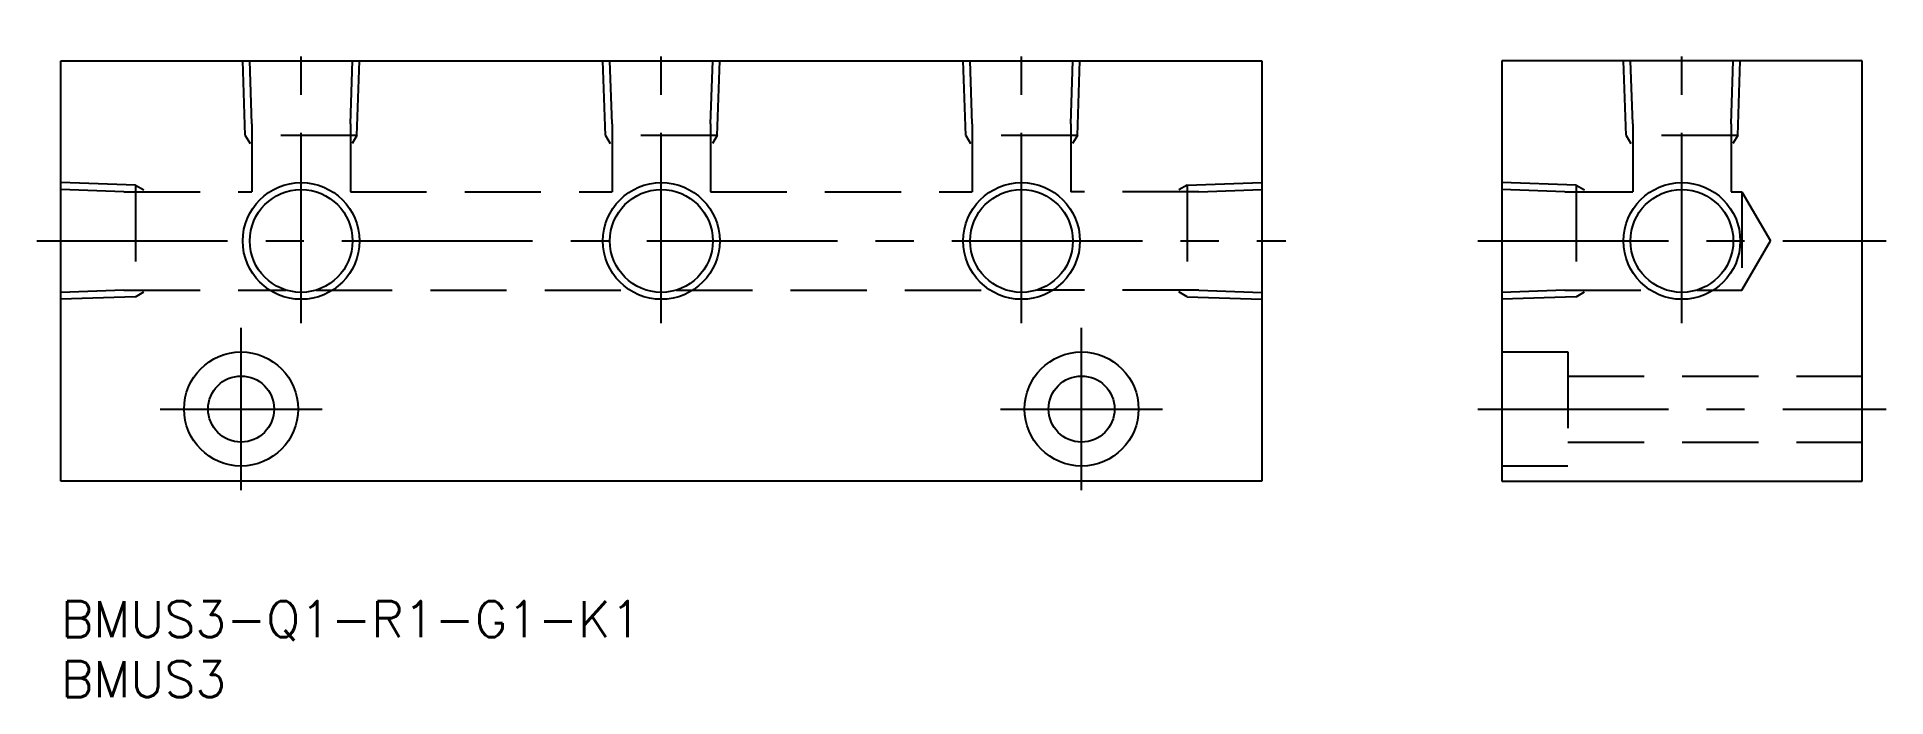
# Model space of a CAD drawing. Extents: x -2 to 152, y -8 to 47.
import ezdxf

# ---------------------------------------------------------------- set-up
doc = ezdxf.new("R2010")
doc.units = 0
doc.header["$LTSCALE"] = 0.5
doc.linetypes.add('CENTER', pattern=[50.8, 31.75, -6.35, 6.35, -6.35])
doc.linetypes.add('DASHED', pattern=[19.05, 12.7, -6.35])
for name, color, linetype in [('MSM_CENTER', 1, 'CENTER'), ('MSM_CONTINUOUS', 7, 'CONTINUOUS'), ('MSM_DASHED', 4, 'DASHED'), ('MSM_NARROW', 5, 'CONTINUOUS'), ('MSM_PART_NUMBER', 7, 'CONTINUOUS')]:
    doc.layers.add(name, color=color, linetype=linetype)
doc.styles.get("Standard").update_dxf_attribs({"font": 'txt.shx', "height": 3, "bigfont": 'bigfont.shx'})

# ---------------------------------------------------------------- blocks, each defined once
blk = doc.blocks.new('*U5')
at = {"layer": 'MSM_PART_NUMBER'}
blk.add_text('BMUS3-Q1-R1-G1-K1', height=3, dxfattribs=at).set_placement((0, -3))
blk = doc.blocks.new('*U6')
at = {"layer": 'MSM_PART_NUMBER'}
blk.add_text('BMUS3', height=3, dxfattribs=at).set_placement((0, -8))

msp = doc.modelspace()

# ---------------------------------------------------------------- linework, layer by layer
at = {"layer": 'MSM_CENTER'}
for p, q in [((20, 23.14), (20, 47)), ((50, 23.14), (50, 47)), ((80, 23.14), (80, 47)), ((135, 23.14), (135, 47)), ((-2, 30), (102, 30)), ((118, 30), (152, 30)), ((15, 9.25), (15, 22.75)), ((85, 9.25), (85, 22.75)), ((8.25, 16), (21.75, 16)), ((78.25, 16), (91.75, 16)), ((118, 16), (152, 16))]:
    msp.add_line(p, q, dxfattribs=at)
at = {"layer": 'MSM_CONTINUOUS'}
for p, q in [((0, 10), (0, 45)), ((0, 45), (100, 45)), ((100, 45), (100, 10)), ((150, 45), (120, 45)), ((120, 45), (120, 10)), ((150, 10), (150, 45)), ((100, 10), (0, 10)), ((120, 10), (150, 10))]:
    msp.add_line(p, q, dxfattribs=at)
for centre, radius in [((20, 30), 4.28), ((50, 30), 4.28), ((80, 30), 4.28), ((135, 30), 4.28), ((15, 16), 4.75), ((85, 16), 4.75), ((15, 16), 2.75), ((85, 16), 2.75)]:
    msp.add_circle(centre, radius, dxfattribs=at)
at = {"layer": 'MSM_DASHED'}
for p, q in [((15.35, 38.8), (15.14, 45)), ((15.9, 39.76), (15.72, 45)), ((24.1, 39.76), (24.28, 45)), ((24.65, 38.8), (24.86, 45)), ((45.35, 38.8), (45.14, 45)), ((45.9, 39.76), (45.72, 45)), ((54.1, 39.76), (54.28, 45)), ((54.65, 38.8), (54.86, 45)), ((75.35, 38.8), (75.14, 45)), ((75.9, 39.76), (75.72, 45)), ((84.1, 39.76), (84.28, 45)), ((84.65, 38.8), (84.86, 45)), ((130.35, 38.8), (130.14, 45)), ((130.9, 39.76), (130.72, 45)), ((139.1, 39.76), (139.28, 45)), ((139.65, 38.8), (139.86, 45)), ((24.65, 38.8), (15.35, 38.8)), ((15.35, 38.8), (15.75, 38.11)), ((15.9, 39.76), (15.9, 34.1)), ((24.1, 39.76), (24.1, 34.1)), ((24.65, 38.8), (24.25, 38.11)), ((54.65, 38.8), (45.35, 38.8)), ((45.35, 38.8), (45.75, 38.11)), ((45.9, 39.76), (45.9, 34.1)), ((54.1, 39.76), (54.1, 34.1)), ((54.65, 38.8), (54.25, 38.11)), ((84.65, 38.8), (75.35, 38.8)), ((75.35, 38.8), (75.75, 38.11)), ((75.9, 39.76), (75.9, 34.1)), ((84.1, 39.76), (84.1, 34.1)), ((84.65, 38.8), (84.25, 38.11)), ((139.65, 38.8), (130.35, 38.8)), ((130.35, 38.8), (130.75, 38.11)), ((130.9, 39.76), (130.9, 34.1)), ((139.1, 39.76), (139.1, 34.1)), ((139.65, 38.8), (139.25, 38.11)), ((6.2, 34.65), (0, 34.86)), ((5.24, 34.1), (0, 34.28)), ((5.24, 34.1), (15.9, 34.1)), ((6.2, 34.65), (6.2, 25.35)), ((6.2, 34.65), (6.89, 34.25)), ((24.1, 34.1), (45.9, 34.1)), ((54.1, 34.1), (75.9, 34.1)), ((94.76, 34.1), (84.1, 34.1)), ((93.8, 34.65), (93.11, 34.25)), ((93.8, 34.65), (100, 34.86)), ((93.8, 34.65), (93.8, 25.35)), ((94.76, 34.1), (100, 34.28)), ((126.2, 34.65), (120, 34.86)), ((125.24, 34.1), (120, 34.28)), ((125.24, 34.1), (130.9, 34.1)), ((126.2, 34.65), (126.2, 25.35)), ((126.2, 34.65), (126.89, 34.25)), ((139.1, 34.1), (140, 34.1)), ((140, 34.1), (140, 25.9)), ((140, 34.1), (142.37, 30)), ((140, 25.9), (142.37, 30)), ((5.24, 25.9), (0, 25.72)), ((6.2, 25.35), (0, 25.14)), ((5.24, 25.9), (18.76, 25.9)), ((6.2, 25.35), (6.89, 25.75)), ((21.24, 25.9), (48.76, 25.9)), ((51.24, 25.9), (78.76, 25.9)), ((94.76, 25.9), (81.24, 25.9)), ((93.8, 25.35), (93.11, 25.75)), ((93.8, 25.35), (100, 25.14)), ((94.76, 25.9), (100, 25.72)), ((125.24, 25.9), (120, 25.72)), ((126.2, 25.35), (120, 25.14)), ((125.24, 25.9), (133.76, 25.9)), ((126.2, 25.35), (126.89, 25.75)), ((136.24, 25.9), (140, 25.9)), ((120, 20.75), (125.5, 20.75)), ((125.5, 20.75), (125.5, 11.25)), ((125.5, 18.75), (150, 18.75)), ((125.5, 13.25), (150, 13.25)), ((125.5, 11.25), (120, 11.25))]:
    msp.add_line(p, q, dxfattribs=at)
at = {"layer": 'MSM_NARROW'}
for centre in [(20, 30), (50, 30), (80, 30), (135, 30)]:
    msp.add_circle(centre, 4.86, dxfattribs=at)

# ---------------------------------------------------------------- block references
at = {"layer": 'MSM_CONTINUOUS'}
for name in ['*U5', '*U6']:
    msp.add_blockref(name, (0, 0), dxfattribs=at)

doc.saveas('drawing.dxf')
